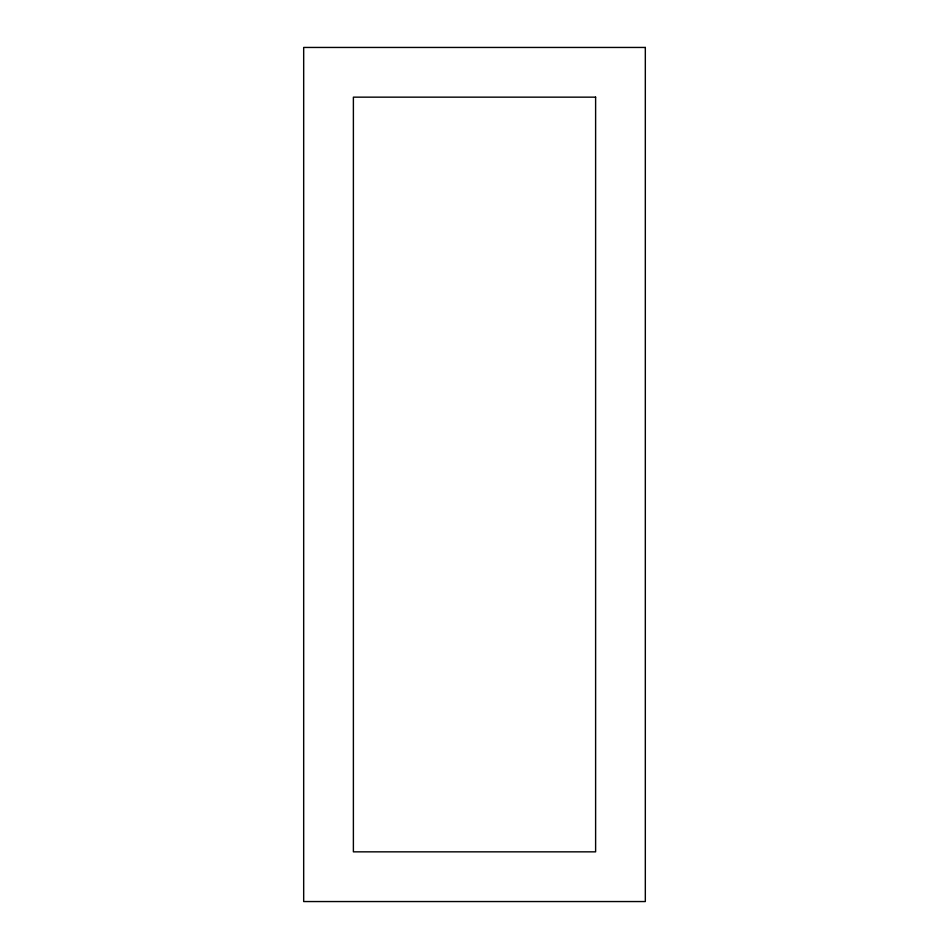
<?xml version="1.0" encoding="UTF-8"?>
<svg xmlns="http://www.w3.org/2000/svg" width="949" height="949" viewBox="0 0 949 949"><rect width="100%" height="100%" fill="white"/><g stroke="black" fill="none" stroke-linecap="round" stroke-linejoin="round"><path stroke-width="1.42" d="M645.32 47.45L303.68 47.45L303.68 901.55L645.32 901.55L645.32 47.45M595.616 97.154L353.384 97.154L353.384 851.846L595.616 851.846L595.616 97.154"/></g></svg>
